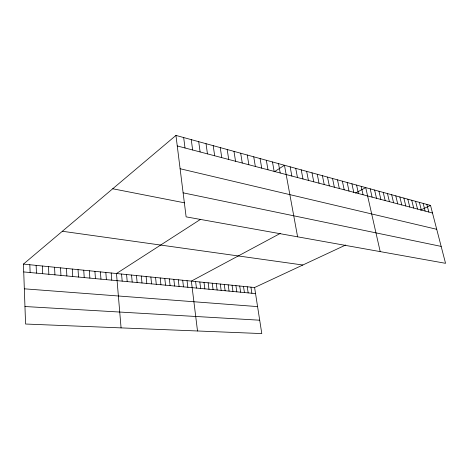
<?xml version="1.0" encoding="UTF-8"?>
<svg xmlns="http://www.w3.org/2000/svg" width="469" height="469" viewBox="0 0 469 469"><rect width="100%" height="100%" fill="white"/><g stroke="black" fill="none" stroke-linecap="round" stroke-linejoin="round"><path stroke-width="0.7" d="M345.688 245.011L254.597 287.52L261.79 333.582L25.578 324.026L23.45 264.088L175.945 135.418L430.524 205.416L445.55 263.314L186.117 216.86L175.945 135.418M200.451 219.404L116.482 273.521L121.072 327.89M274.312 171.795L284.466 165.258L297.604 236.822M280.509 233.298L191.352 281.107L197.508 330.985M355.49 193.081L365.72 187.6L380.201 251.613M420.529 210.083L430.524 205.416M24.957 306.521L259.697 320.204M24.329 288.816L257.575 306.603M23.726 271.938L255.541 293.588M23.45 264.088L254.597 287.52M62.354 231.264L302.833 265.008M112.718 188.767L184.657 202.854M183.115 192.835L441.165 246.407M180.102 168.734L436.721 229.3M177.259 145.947L432.494 212.996M426.86 204.414L428.824 212.035M423.149 203.394L425.113 211.062M419.392 202.356L421.35 210.071M415.587 201.312L417.539 209.068M411.729 200.251L413.681 208.054M407.819 199.178L409.765 207.028M403.862 198.088L405.802 205.985M399.846 196.986L401.786 204.93M395.783 195.866L397.718 203.863M391.662 194.735L393.591 202.778M387.482 193.586L389.405 201.682M383.249 192.419L385.166 200.568M378.958 191.241L380.869 199.436M374.608 190.045L376.507 198.293M370.193 188.831L372.087 197.127M361.177 186.351L363.059 194.758M356.575 185.085L358.451 193.545M351.908 183.801L353.773 192.319M347.171 182.5L349.024 191.071M342.364 181.175L344.211 189.804M337.487 179.838L339.322 188.52M332.539 178.472L334.362 187.219M327.514 177.094L329.332 185.894M322.414 175.693L324.22 184.552M317.243 174.269L319.031 183.191M311.985 172.827L313.767 181.808M306.65 171.355L308.42 180.401M301.233 169.866L302.986 178.976M295.734 168.353L297.469 177.528M290.141 166.817L291.865 176.057M278.522 163.622L280.21 172.991M272.477 161.957L274.148 171.402M266.333 160.269L267.987 169.778M260.084 158.551L261.72 168.137M253.729 156.804L255.341 166.46M247.263 155.028L248.857 164.754M240.691 153.216L242.262 163.024M233.996 151.381L235.544 161.26M250.933 287.151L251.871 293.248M227.189 149.505L228.714 159.466M247.233 286.776L248.165 292.896M243.493 286.395L244.419 292.55M220.26 147.6L221.755 157.637M239.723 286.014L240.638 292.199M235.913 285.627L236.822 291.841M213.207 145.66L214.673 155.772M232.061 285.234L232.964 291.478M228.174 284.841L229.071 291.114M206.02 143.684L207.462 153.879M224.246 284.443L225.132 290.751M220.283 284.044L221.157 290.375M198.709 141.673L200.122 151.95M216.273 283.634L217.141 290M212.228 283.223L213.084 289.625M191.258 139.627L192.642 149.986M208.136 282.813L208.986 289.238M204.003 282.391L204.847 288.851M183.672 137.54L185.021 147.987M199.829 281.969L200.662 288.464M195.614 281.541L196.435 288.066M187.043 280.673L187.84 287.263M182.687 280.233L183.473 286.858M178.284 279.782L179.064 286.442M173.841 279.336L174.603 286.026M169.344 278.879L170.095 285.609M164.801 278.416L165.539 285.181M160.205 277.953L160.931 284.753M155.561 277.484L156.277 284.314M150.866 277.003L151.569 283.874M146.117 276.522L146.803 283.434M141.316 276.036L141.99 282.983M136.461 275.543L137.124 282.526M131.549 275.045L132.199 282.068M126.583 274.547L127.216 281.599M121.559 274.037L122.18 281.13M111.188 272.981L111.774 280.157M105.83 272.442L106.399 279.659M100.401 271.891L100.958 279.149M94.914 271.334L95.447 278.633M89.356 270.771L89.872 278.111M83.734 270.203L84.232 277.589M78.042 269.622L78.516 277.056M72.279 269.042L72.736 276.511M66.44 268.45L66.879 275.965M60.53 267.846L60.947 275.414M54.545 267.242L54.943 274.852M48.483 266.627L48.858 274.283M42.345 266.005L42.697 273.708M36.131 265.378L36.459 273.122M29.828 264.739L30.133 272.536"/></g></svg>
